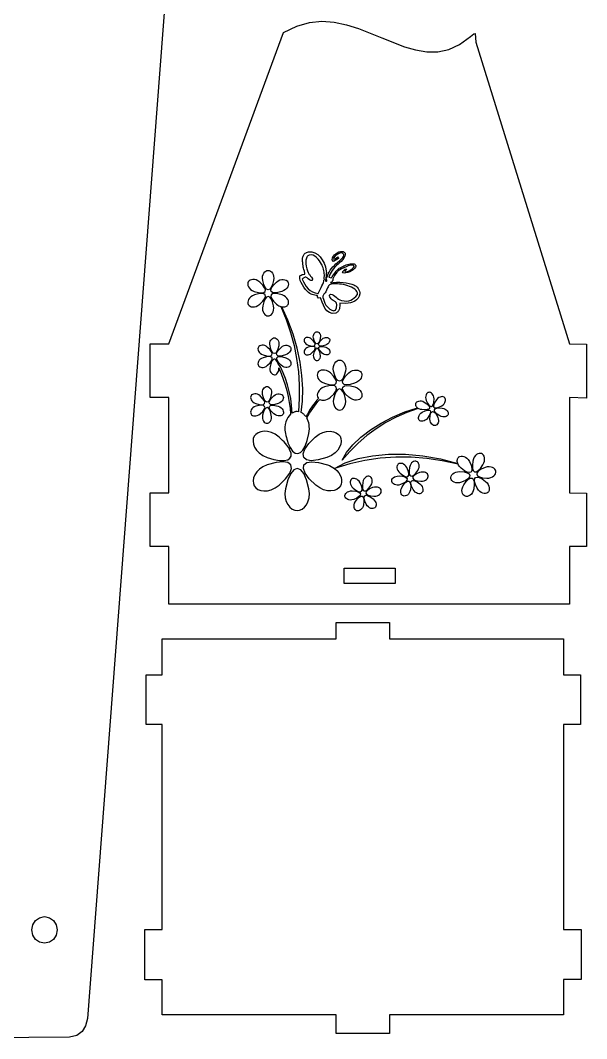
# Model space of a CAD drawing. Extents: x -1652 to 1470, y -458 to 1785.
# Drawn here: x 208.9 to 336, y -3.1 to 225.4 of the extents above; entities that cross this region are included whole.
import ezdxf

# ---------------------------------------------------------------- set-up
doc = ezdxf.new("R2010")
doc.units = 0
doc.layers.add('LAYER_1', color=7, linetype='CONTINUOUS')

msp = doc.modelspace()

# ---------------------------------------------------------------- linework, layer by layer
at = {"layer": 'LAYER_1', "color": 114}
for points in [[(219.9416, -2.8264), (183.4166, -3.1264), (182.4166, -3.0764), (181.6166, -2.8764), (180.9916, -2.5014), (180.5416, -2.0014), (179.9916, -0.6764), (179.7916, 0.9736), (155.0166, 296.9236), (155.0166, 356.8736), (246.4666, 356.8736), (246.4666, 296.9236), (223.9666, 1.3986), (223.5416, -0.2514), (222.7416, -1.5514), (221.5666, -2.4014), (219.9416, -2.8264)], [(267.9666, 222.6986), (270.9166, 224.1486), (273.7666, 224.9736), (276.5916, 225.2236), (279.3666, 225.0236), (282.0916, 224.4486), (284.7666, 223.5986), (289.9916, 221.4986), (295.1166, 219.4986), (297.6166, 218.7736), (300.1166, 218.3736), (302.5916, 218.3486), (305.0417, 218.8736), (307.4916, 219.9736), (309.9416, 221.7736), (310.6416, 222.4236), (310.9416, 222.4986), (311.0916, 220.5486), (332.1666, 152.8486), (335.9916, 152.7236), (335.9916, 140.6485), (332.1666, 140.7736), (332.1666, 119.3736), (335.9916, 119.2736), (335.9916, 107.3236), (332.1666, 107.3236), (332.1666, 94.3736), (242.1916, 94.3736), (242.1916, 107.3236), (238.0666, 107.3236), (238.0666, 119.3736), (242.1916, 119.3736), (242.1916, 140.7736), (238.0666, 140.7736), (238.0666, 152.8486), (242.1916, 152.8486), (267.9666, 222.6986)], [(281.5666, 98.9986), (281.5666, 102.4986), (292.9916, 102.4986), (292.9916, 98.9986), (281.5666, 98.9986)], [(330.7666, 86.5986), (330.7666, 78.4986), (334.5916, 78.4986), (334.5916, 67.3736), (330.7666, 67.3736), (330.7666, 21.3986), (334.7916, 21.3986), (334.7916, 10.1736), (330.7666, 10.1736), (330.7666, 2.1986), (291.7666, 2.1986), (291.7666, -1.9514), (279.7666, -1.9514), (279.7666, 2.1986), (240.6916, 2.1986), (240.6916, 10.0486), (236.8666, 10.0486), (236.8666, 21.3986), (240.6916, 21.3986), (240.6916, 67.3736), (237.1666, 67.3736), (237.1666, 78.4986), (240.6916, 78.4986), (240.6916, 86.5986), (279.7666, 86.5986), (279.7666, 90.2986), (291.7666, 90.2986), (291.7666, 86.5986), (330.7666, 86.5986)], [(214.2916, 18.2736), (213.1916, 18.4986), (212.2666, 19.1486), (211.6666, 20.0986), (211.4416, 21.2736), (211.6666, 22.4236), (212.2666, 23.3986), (213.1916, 24.0236), (214.2916, 24.2736), (215.4166, 24.0236), (216.3166, 23.3986), (216.9416, 22.4236), (217.1416, 21.2736), (216.9416, 20.0986), (216.3166, 19.1486), (215.4166, 18.4986), (214.2916, 18.2736)]]:
    msp.add_lwpolyline(points, close=True, dxfattribs=at)
at = {"layer": 'LAYER_1', "color": 250}
for points in [[(277.3681, 167.0311), (277.3844, 166.9923), (277.4219, 166.9347), (277.4744, 166.8991), (277.5367, 166.8875), (277.604, 166.9021), (277.6549, 166.9394), (277.6766, 166.9927), (277.6746, 167.0586), (277.6548, 167.1334), (277.5841, 167.2965), (277.5097, 167.4543), (277.6245, 167.5993), (277.7174, 167.7365), (277.7921, 167.882), (277.8522, 168.0518), (278.0123, 168.5115), (278.2154, 168.9388), (278.4572, 169.3387), (278.7339, 169.7163), (279.0413, 170.0765), (279.3754, 170.4245), (279.7323, 170.7652), (280.1078, 171.1038), (280.5427, 171.4826), (281.0391, 171.9599), (281.2523, 172.2102), (281.4111, 172.4548), (281.4921, 172.6837), (281.4723, 172.8867), (281.4399, 172.9643), (281.2373, 173.1978), (280.9345, 173.2536), (280.5702, 173.1669), (280.1832, 172.9729), (279.8121, 172.707), (279.4956, 172.4043), (279.2725, 172.1002), (279.1815, 171.8297), (279.5203, 171.876), (280.1554, 172.3363), (280.2427, 172.2363), (280.2748, 172.1191), (280.3012, 171.9877), (280.3227, 171.9467), (279.2161, 171.3362), (278.8709, 171.7085), (278.9867, 172.1057), (279.1667, 172.4669), (279.4032, 172.7863), (279.6887, 173.0584), (280.0157, 173.2771), (280.3766, 173.4369), (280.7638, 173.532), (281.1698, 173.5565), (281.2493, 173.546), (281.3356, 173.5202), (281.4247, 173.4809), (281.5126, 173.43), (281.5952, 173.3694), (281.6687, 173.3011), (281.7291, 173.2269), (281.7722, 173.1487), (281.7885, 173.1099), (281.8205, 172.8125), (281.7158, 172.4638), (281.5054, 172.0847), (281.2205, 171.6959), (280.8921, 171.3183), (280.5513, 170.9727), (280.2292, 170.6799), (279.9567, 170.4606), (279.6903, 170.2342), (279.4187, 169.9503), (279.15, 169.6224), (278.8923, 169.2644), (278.6539, 168.8901), (278.4428, 168.5132), (278.2673, 168.1476), (278.1355, 167.8069), (278.1258, 167.7655), (278.6527, 167.6589), (278.7609, 167.7455), (278.8351, 167.8219), (278.8847, 167.8913), (278.9192, 167.9571), (278.9809, 168.0902), (279.096, 168.2471), (279.4467, 168.6817), (279.8007, 169.1615), (279.9906, 169.3914), (280.1954, 169.6002), (280.4197, 169.7773), (280.6682, 169.9118), (281.2716, 170.1887), (281.4997, 170.3118), (281.7543, 170.4257), (282.0277, 170.5285), (282.3122, 170.6184), (282.6002, 170.6932), (282.8841, 170.7513), (283.1561, 170.7905), (283.4086, 170.809), (283.6029, 170.8018), (283.7822, 170.768), (283.9389, 170.7075), (284.0651, 170.6204), (284.1529, 170.5068), (284.1946, 170.3668), (284.1824, 170.2005), (284.1083, 170.0079), (283.8914, 169.6979), (283.5932, 169.42), (283.2334, 169.1794), (282.8321, 168.9816), (282.4091, 168.8322), (281.9843, 168.7364), (281.5776, 168.6997), (281.2089, 168.7275), (281.2522, 168.9087), (281.3008, 169.0411), (281.3566, 169.1383), (281.4217, 169.2143), (281.5882, 169.3577), (281.8163, 169.5819), (281.9132, 169.549), (282.1765, 169.6028), (281.7381, 169.1305), (281.9653, 168.9884), (282.293, 169.0215), (282.6759, 169.1821), (283.0684, 169.4229), (283.4251, 169.6964), (283.7005, 169.9552), (283.8493, 170.1519), (283.826, 170.2389), (283.6384, 170.4254), (283.355, 170.4901), (282.9641, 170.4493), (282.4997, 170.3243), (281.9958, 170.1364), (281.4863, 169.9067), (281.0052, 169.6564), (280.5865, 169.4069), (280.2642, 169.1793), (280.138, 169.0666), (279.9935, 168.9179), (279.8397, 168.7442), (279.6857, 168.557), (279.5403, 168.3674), (279.4127, 168.1865), (279.3119, 168.0258), (279.2469, 167.8963), (279.1677, 167.6989), (279.1095, 167.54), (279.0628, 167.3741), (279.0179, 167.1558), (278.9947, 167.0701), (278.9579, 166.9888), (278.9086, 166.9113), (278.8483, 166.8368), (278.6994, 166.6947), (278.5215, 166.5576), (278.5538, 166.4802), (278.6313, 166.5126), (278.6637, 166.435), (279.1999, 166.5861), (279.8504, 166.6585), (280.5716, 166.6639), (281.3202, 166.6139), (282.0528, 166.5201), (282.726, 166.3942), (283.2965, 166.2479), (283.7209, 166.0926), (283.9846, 165.9458), (284.2411, 165.7539), (284.4805, 165.5235), (284.693, 165.2613), (284.8686, 164.9739), (284.9977, 164.668), (285.0702, 164.3503), (285.0764, 164.0274), (284.9556, 163.5088), (284.7131, 163.0709), (284.3714, 162.7091), (283.953, 162.4189), (283.4804, 162.1959), (282.976, 162.0355), (282.4623, 161.9333), (281.9619, 161.8848), (280.5963, 161.9195), (280.6079, 161.6465), (280.5833, 161.2993), (280.5409, 160.9514), (280.4988, 160.6764), (280.4601, 160.5048), (280.4054, 160.3588), (280.3336, 160.2326), (280.2436, 160.1205), (280.1341, 160.0166), (280.004, 159.9151), (279.8521, 159.8103), (279.6773, 159.6964), (278.9068, 159.6109), (278.2558, 159.8258), (277.7143, 160.2649), (277.2723, 160.8521), (276.9198, 161.5112), (276.6469, 162.1662), (276.4436, 162.7408), (276.2999, 163.1589), (275.8042, 163.0569), (275.6155, 163.3867), (275.5993, 163.4253), (275.5571, 163.6353), (275.2793, 163.6816), (274.9676, 163.7293), (274.6616, 163.788), (274.4009, 163.8672), (274.1889, 163.9741), (273.8832, 164.1489), (273.586, 164.3348), (273.3993, 164.4753), (272.9282, 164.9996), (272.5231, 165.5395), (272.1868, 166.0769), (271.9225, 166.5939), (271.7332, 167.0723), (271.6218, 167.4944), (271.5915, 167.8418), (271.6451, 168.0968), (271.9535, 168.2624), (272.1331, 168.3478), (272.3478, 168.4015), (272.7619, 168.4725), (272.7681, 168.6011), (272.7474, 168.7562), (272.7068, 168.9297), (272.6536, 169.1132), (272.5376, 169.4777), (272.4568, 169.784), (272.4059, 170.0509), (272.347, 170.3585), (272.2943, 170.6965), (272.2622, 171.0546), (272.2411, 171.3072), (272.2158, 171.6291), (272.2105, 171.7969), (272.215, 171.9593), (272.2329, 172.1085), (272.2677, 172.2369), (272.3775, 172.5304), (272.5134, 172.8181), (272.6042, 172.9516), (272.7173, 173.0738), (272.8578, 173.1815), (273.031, 173.2714), (273.1489, 173.3154), (273.5731, 173.4981), (274.3208, 173.4343), (275.0114, 173.2137), (275.6376, 172.8459), (276.1924, 172.3406), (276.6685, 171.7075), (277.0587, 170.9561), (277.356, 170.0961), (277.553, 169.1372), (277.5728, 168.8496), (277.5649, 168.5861), (277.5413, 168.3293), (277.514, 168.0622), (277.3681, 167.0311)], [(276.4865, 170.7298), (276.2819, 171.0848), (276.0241, 171.4707), (275.7201, 171.8575), (275.3767, 172.2151), (275.0008, 172.5134), (274.5996, 172.7224), (274.1798, 172.812), (273.7484, 172.7522), (273.5951, 172.6825), (273.4288, 172.5939), (273.2898, 172.4519), (273.1764, 172.2686), (273.0874, 172.0561), (273.0211, 171.8265), (272.9763, 171.592), (272.9513, 171.3648), (272.9448, 171.1568), (272.9818, 170.7697), (273.0748, 170.2392), (273.1368, 169.9572), (273.2062, 169.6839), (273.2807, 169.434), (273.3583, 169.2224), (273.5138, 168.8641), (273.6706, 168.5466), (273.7526, 168.4036), (273.8388, 168.2714), (273.9302, 168.1501), (274.0282, 168.0401), (274.2515, 167.817), (274.42, 167.5972), (274.453, 167.4612), (274.462, 167.3589), (274.4536, 167.2824), (274.4341, 167.2237), (274.3878, 167.128), (274.3746, 167.0084), (274.2246, 167.0066), (274.075, 167.0459), (273.9271, 167.1174), (273.7822, 167.2124), (273.5066, 167.4374), (273.2586, 167.6502), (273.1278, 167.7276), (272.9881, 167.7643), (272.8432, 167.7645), (272.6972, 167.7323), (272.5538, 167.672), (272.4169, 167.5878), (272.2906, 167.4838), (272.1786, 167.3643), (272.4495, 166.7512), (272.745, 166.1773), (273.0781, 165.6528), (273.4616, 165.1879), (273.9086, 164.7929), (274.432, 164.478), (275.0449, 164.2535), (275.7601, 164.1296), (276.048, 164.7366), (276.4131, 165.4809), (276.5956, 165.8638), (276.7626, 166.2321), (276.9025, 166.5695), (277.0038, 166.8598), (277.0293, 166.9772), (277.0467, 167.0845), (277.0764, 167.1778), (277.1386, 167.2536), (277.1224, 167.4265), (277.1231, 167.7304), (277.1286, 168.0624), (277.1269, 168.3197), (277.1033, 168.613), (277.0618, 168.9204), (277.0032, 169.236), (276.9285, 169.5539), (276.8386, 169.8681), (276.7343, 170.1728), (276.6166, 170.462), (276.4865, 170.7298)], [(264.5016, 169.3137), (264.7566, 169.2751), (265.0101, 169.1612), (265.2481, 168.9749), (265.4565, 168.7191), (265.6214, 168.3964), (265.7287, 168.0099), (265.7643, 167.5622), (265.7142, 167.0564), (265.4861, 166.1395), (265.1986, 165.4851), (264.8706, 165.093), (264.5213, 164.9629), (264.1695, 165.0945), (263.8345, 165.4874), (263.5351, 166.1415), (263.2905, 167.0564), (263.2366, 167.5422), (263.2703, 167.9804), (263.3772, 168.3657), (263.5427, 168.6929), (263.7524, 168.9565), (263.9918, 169.1514), (264.2464, 169.2723), (264.5016, 169.3137)], [(260.0648, 166.7528), (259.9708, 166.5122), (259.9428, 166.2354), (259.9852, 165.936), (260.1026, 165.6276), (260.2994, 165.3238), (260.5804, 165.0381), (260.9499, 164.784), (261.4126, 164.5753), (262.3212, 164.3139), (263.0319, 164.2354), (263.5355, 164.3232), (263.8229, 164.5605), (263.8849, 164.9309), (263.7123, 165.4176), (263.296, 166.0041), (262.6266, 166.6736), (262.2326, 166.9626), (261.836, 167.1522), (261.4486, 167.2521), (261.0822, 167.2722), (260.7488, 167.2225), (260.4602, 167.1128), (260.2282, 166.9529), (260.0648, 166.7528)], [(268.9362, 166.7528), (269.03, 166.5122), (269.0579, 166.2354), (269.0154, 165.936), (268.898, 165.6276), (268.7009, 165.3238), (268.4197, 165.0381), (268.0497, 164.784), (267.5865, 164.5753), (266.6784, 164.3139), (265.968, 164.2354), (265.4646, 164.3231), (265.1774, 164.5604), (265.1155, 164.9306), (265.2884, 165.4171), (265.7052, 166.0033), (266.3751, 166.6724), (266.7685, 166.9618), (267.1647, 167.1517), (267.5517, 167.2518), (267.9179, 167.2721), (268.2512, 167.2224), (268.5399, 167.1127), (268.7722, 166.9529), (268.9362, 166.7528)], [(284.4457, 164.5751), (284.2752, 164.8261), (283.9928, 165.0679), (283.6295, 165.2954), (283.216, 165.5036), (282.7833, 165.6872), (282.3621, 165.8412), (281.9835, 165.9605), (281.6781, 166.0399), (281.3387, 166.1114), (280.9421, 166.1829), (280.5044, 166.2451), (280.0417, 166.2885), (279.5701, 166.3037), (279.1058, 166.2813), (278.6649, 166.2118), (278.2635, 166.0859), (278.1776, 166.0061), (278.0765, 165.8462), (277.966, 165.6297), (277.8518, 165.38), (277.6349, 164.8747), (277.4716, 164.5178), (277.3107, 164.2717), (277.156, 164.096), (277.017, 163.9611), (276.9038, 163.8374), (276.8261, 163.6952), (276.7937, 163.505), (276.8164, 163.2371), (276.904, 162.8618), (277.0652, 162.3613), (277.255, 161.9155), (277.4782, 161.5213), (277.7394, 161.1759), (278.0433, 160.8763), (278.3946, 160.6195), (278.798, 160.4028), (279.2582, 160.223), (279.2872, 160.2673), (279.2831, 160.2784), (279.2915, 160.2836), (279.3582, 160.3102), (279.397, 160.3264), (279.6426, 160.3956), (279.7427, 160.7631), (279.8423, 160.7771), (279.8266, 160.8774), (279.834, 160.9857), (279.8562, 161.1023), (279.8844, 161.2272), (279.9101, 161.3606), (279.9246, 161.5026), (279.9195, 161.6535), (279.8861, 161.8133), (279.8493, 161.9152), (279.8029, 162.0114), (279.7463, 162.102), (279.6786, 162.1871), (279.5993, 162.2668), (279.5075, 162.3412), (279.4026, 162.4104), (279.284, 162.4745), (279.1082, 162.5758), (278.9003, 162.7242), (278.687, 162.9078), (278.4951, 163.115), (278.3513, 163.334), (278.2823, 163.5532), (278.3149, 163.7609), (278.4759, 163.9452), (278.8787, 163.8634), (279.2148, 163.7127), (279.5042, 163.5143), (279.7669, 163.2891), (280.0227, 163.0583), (280.2917, 162.8431), (280.5938, 162.6645), (280.9489, 162.5437), (281.5649, 162.4423), (282.1135, 162.4225), (282.6042, 162.4824), (283.0469, 162.6199), (283.4512, 162.833), (283.8267, 163.1196), (284.1832, 163.4777), (284.5302, 163.9054), (284.5347, 164.2656), (284.4457, 164.5751)], [(260.0664, 161.6317), (260.2274, 161.4303), (260.4528, 161.2678), (260.7332, 161.1549), (261.059, 161.1024), (261.4208, 161.121), (261.8092, 161.2213), (262.2145, 161.4142), (262.6273, 161.7103), (263.3074, 162.3668), (263.7303, 162.9432), (263.9059, 163.4235), (263.8439, 163.7911), (263.5542, 164.0299), (263.0464, 164.1236), (262.3304, 164.0558), (261.4159, 163.8103), (260.9684, 163.6143), (260.6059, 163.3659), (260.3256, 163.0805), (260.1251, 162.7732), (260.0015, 162.4595), (259.9523, 162.1545), (259.9748, 161.8734), (260.0664, 161.6317)], [(275.7935, 140.5754), (275.415, 140.1401), (275.043, 139.6792), (274.6786, 139.1942), (274.3228, 138.6865), (273.9767, 138.1574), (273.6412, 137.6085), (273.3175, 137.041), (273.0067, 136.4564), (272.8875, 136.6131), (272.7624, 136.7591), (272.6321, 136.894), (272.4971, 137.018), (272.3581, 137.1307), (272.2156, 137.2321), (272.0703, 137.322), (271.9227, 137.4004), (272.2284, 139.9678), (272.2876, 142.7465), (272.1025, 145.6878), (271.6755, 148.743), (271.0088, 151.8632), (270.1046, 154.9998), (268.9654, 158.1039), (267.5933, 161.1268), (267.8289, 161.1016), (268.0516, 161.1071), (268.2589, 161.1406), (268.4486, 161.1994), (268.6181, 161.2806), (268.7649, 161.3816), (268.8866, 161.4995), (268.9808, 161.6317), (269.0727, 161.8734), (269.0954, 162.1545), (269.0464, 162.4595), (268.9229, 162.7732), (268.7224, 163.0805), (268.4423, 163.3659), (268.0799, 163.6143), (267.6326, 163.8103), (266.7178, 164.0556), (266.0016, 164.1233), (265.4938, 164.0296), (265.2042, 163.7909), (265.1425, 163.4233), (265.3184, 162.9432), (265.7416, 162.3667), (266.422, 161.7103), (266.67, 161.5197), (266.9167, 161.3678), (267.1599, 161.2523), (267.3977, 161.1708), (268.564, 158.2846), (269.5365, 155.3809), (270.3155, 152.4597), (270.9014, 149.5213), (271.2944, 146.5656), (271.495, 143.5927), (271.5034, 140.6029), (271.32, 137.5961), (271.0206, 137.6213), (270.8854, 137.6157), (270.7489, 137.5991), (270.6115, 137.5717), (270.4738, 137.5336), (270.199, 137.4261), (269.9284, 137.2781), (269.7901, 138.9514), (269.5686, 140.5757), (269.2673, 142.1373), (268.8897, 143.6222), (268.4393, 145.0166), (267.9196, 146.3065), (267.3342, 147.4783), (266.6866, 148.5179), (266.4843, 148.9658), (266.2574, 149.2562), (266.0159, 149.3894), (265.7695, 149.3654), (265.528, 149.1844), (265.3014, 148.8467), (265.0994, 148.3522), (264.9318, 147.7012), (264.8881, 147.3071), (264.9154, 146.9516), (265.002, 146.639), (265.1361, 146.3735), (265.3061, 146.1596), (265.5001, 146.0015), (265.7066, 145.9034), (265.9137, 145.8698), (266.1043, 145.8965), (266.2947, 145.9753), (266.4759, 146.1045), (266.639, 146.2823), (266.7749, 146.5067), (266.8749, 146.7761), (266.9298, 147.0886), (266.9307, 147.4423), (267.4503, 146.1773), (267.9155, 144.9008), (268.3261, 143.6128), (268.6821, 142.3134), (268.9835, 141.0026), (269.2301, 139.6803), (269.422, 138.3466), (269.559, 137.0014), (269.2316, 136.6683), (268.9376, 136.2707), (268.6862, 135.812), (268.4866, 135.2955), (268.3482, 134.7248), (268.2803, 134.1032), (268.292, 133.4341), (268.3927, 132.7208), (268.4934, 132.2517), (268.6009, 131.8082), (268.7148, 131.3903), (268.8349, 130.9979), (268.9605, 130.6311), (269.0914, 130.2898), (269.2271, 129.9739), (269.3673, 129.6836), (269.2984, 129.1792), (269.1224, 129.4772), (268.9135, 129.7879), (268.6713, 130.1108), (268.3955, 130.4454), (268.0859, 130.7911), (267.7421, 131.1473), (267.3638, 131.5136), (266.9507, 131.8893), (266.0957, 132.5168), (265.2349, 132.9283), (264.3941, 133.1453), (263.5989, 133.1892), (262.8752, 133.0813), (262.2487, 132.8431), (261.7452, 132.496), (261.3904, 132.0615), (261.1859, 131.5395), (261.1246, 130.9389), (261.2164, 130.2892), (261.4712, 129.6199), (261.8986, 128.9602), (262.5086, 128.3399), (263.311, 127.7881), (264.3156, 127.3345), (265.8207, 126.8738), (267.0917, 126.6373), (268.1202, 126.6102), (268.8982, 126.7777), (269.4175, 127.125), (269.67, 127.6372), (269.6474, 128.2997), (269.3418, 129.0974), (269.4337, 129.5576), (269.9824, 128.7579), (270.5635, 128.299), (271.1578, 128.1813), (271.7459, 128.4051), (272.3086, 128.9706), (272.8266, 129.8782), (273.2806, 131.1282), (273.6514, 132.7208), (273.7278, 133.2524), (273.7596, 133.7567), (273.7498, 134.2332), (273.7016, 134.6813), (273.6181, 135.1002), (273.5027, 135.4893), (273.3583, 135.848), (273.1883, 136.1757), (273.5011, 136.7319), (273.8285, 137.2781), (274.1704, 137.8144), (274.5269, 138.3407), (274.8978, 138.857), (275.2833, 139.3634), (275.6833, 139.8599), (276.0977, 140.3465), (276.3236, 140.2505), (276.5783, 140.1898), (276.8576, 140.1693), (277.1571, 140.1938), (277.4726, 140.2682), (277.7999, 140.3974), (278.1345, 140.5862), (278.4723, 140.8394), (279.219, 141.5605), (279.6834, 142.1937), (279.8762, 142.7211), (279.8081, 143.1249), (279.4898, 143.3872), (278.932, 143.4901), (278.1456, 143.4157), (277.1412, 143.1462), (276.65, 142.9309), (276.252, 142.658), (275.9444, 142.3445), (275.7242, 142.0071), (275.5885, 141.6625), (275.5344, 141.3276), (275.5591, 141.0191), (275.6595, 140.7538), (275.7935, 140.5754)], [(264.5016, 159.0727), (264.7566, 159.1113), (265.0101, 159.2251), (265.2481, 159.4114), (265.4565, 159.6673), (265.6214, 159.9899), (265.7287, 160.3765), (265.7643, 160.8241), (265.7142, 161.3299), (265.4861, 162.247), (265.1986, 162.9015), (264.8706, 163.2937), (264.5213, 163.4239), (264.1695, 163.2923), (263.8345, 162.8993), (263.5351, 162.2451), (263.2905, 161.3299), (263.2366, 160.8443), (263.2703, 160.4061), (263.3772, 160.0208), (263.5427, 159.6937), (263.7524, 159.43), (263.9918, 159.235), (264.2464, 159.1142), (264.5016, 159.0727)], [(275.4548, 155.5487), (275.6164, 155.5242), (275.7772, 155.452), (275.9281, 155.3338), (276.0603, 155.1716), (276.1649, 154.967), (276.2329, 154.7219), (276.2555, 154.4382), (276.2237, 154.1176), (276.0792, 153.5361), (275.8969, 153.121), (275.689, 152.8723), (275.4674, 152.7897), (275.2443, 152.8731), (275.0317, 153.1223), (274.8418, 153.5372), (274.6865, 154.1176), (274.6524, 154.4257), (274.6738, 154.7036), (274.7416, 154.9479), (274.8466, 155.1552), (274.9796, 155.3224), (275.1314, 155.4459), (275.2928, 155.5224), (275.4548, 155.5487)], [(265.9137, 154.1748), (266.1204, 154.1435), (266.3259, 154.0512), (266.5189, 153.9001), (266.688, 153.6926), (266.8217, 153.431), (266.9087, 153.1175), (266.9375, 152.7545), (266.8967, 152.3443), (266.7118, 151.6007), (266.4787, 151.07), (266.2128, 150.752), (265.9296, 150.6465), (265.6444, 150.7532), (265.3727, 151.0719), (265.1301, 151.6024), (264.9318, 152.3443), (264.8881, 152.7382), (264.9154, 153.0935), (265.002, 153.406), (265.1361, 153.6713), (265.3061, 153.8851), (265.5001, 154.0432), (265.7066, 154.1412), (265.9137, 154.1748)], [(272.6417, 153.9244), (272.5818, 153.7719), (272.5639, 153.5965), (272.5906, 153.4068), (272.6651, 153.2113), (272.7899, 153.0186), (272.9681, 152.8374), (273.2026, 152.6762), (273.496, 152.5436), (274.0722, 152.378), (274.5229, 152.3284), (274.8424, 152.3842), (275.0247, 152.5348), (275.0641, 152.7696), (274.9546, 153.0782), (274.6906, 153.45), (274.266, 153.8744), (274.016, 154.0576), (273.7644, 154.1778), (273.5187, 154.2411), (273.2864, 154.2539), (273.075, 154.2224), (272.8921, 154.1528), (272.7452, 154.0514), (272.6417, 153.9244)], [(278.2668, 153.9244), (278.3263, 153.7719), (278.344, 153.5965), (278.317, 153.4068), (278.2425, 153.2113), (278.1176, 153.0186), (277.9394, 152.8374), (277.705, 152.6762), (277.4115, 152.5436), (276.8356, 152.378), (276.3851, 152.3284), (276.0657, 152.3841), (275.8834, 152.5347), (275.8441, 152.7696), (275.9537, 153.0781), (276.2181, 153.4499), (276.6431, 153.8742), (276.8929, 154.0575), (277.1442, 154.1777), (277.3897, 154.2411), (277.6218, 154.2539), (277.833, 154.2223), (278.0159, 154.1528), (278.163, 154.0514), (278.2668, 153.9244)], [(262.3161, 152.0981), (262.2396, 151.9029), (262.2167, 151.6784), (262.251, 151.4356), (262.3462, 151.1855), (262.5059, 150.9391), (262.7339, 150.7073), (263.0337, 150.5012), (263.4091, 150.3317), (264.1456, 150.1199), (264.7218, 150.0563), (265.1302, 150.1276), (265.3633, 150.3202), (265.4137, 150.6205), (265.2738, 151.0152), (264.9363, 151.4907), (264.3936, 152.0336), (264.074, 152.2679), (263.7523, 152.4216), (263.4381, 152.5026), (263.141, 152.5189), (262.8707, 152.4786), (262.6366, 152.3897), (262.4486, 152.2602), (262.3161, 152.0981)], [(269.5086, 152.0981), (269.585, 151.9029), (269.6078, 151.6784), (269.5734, 151.4356), (269.4782, 151.1855), (269.3185, 150.9391), (269.0905, 150.7073), (268.7906, 150.5012), (268.4151, 150.3317), (267.6787, 150.1199), (267.1027, 150.0563), (266.6945, 150.1275), (266.4615, 150.32), (266.4113, 150.6202), (266.5514, 151.0147), (266.8892, 151.4899), (267.4322, 152.0323), (267.7516, 152.267), (268.073, 152.421), (268.387, 152.5022), (268.6838, 152.5188), (268.9539, 152.4786), (269.1878, 152.3897), (269.3759, 152.2602), (269.5086, 152.0981)], [(272.6423, 150.677), (272.7443, 150.5493), (272.8872, 150.4463), (273.0649, 150.3746), (273.2716, 150.3412), (273.501, 150.3529), (273.7474, 150.4164), (274.0045, 150.5386), (274.2665, 150.7264), (274.6976, 151.1429), (274.9658, 151.5085), (275.077, 151.8131), (275.0377, 152.0463), (274.8538, 152.1978), (274.5317, 152.2573), (274.0776, 152.2145), (273.4976, 152.0591), (273.2139, 151.9345), (272.9841, 151.7768), (272.8064, 151.5957), (272.6793, 151.4008), (272.601, 151.2018), (272.5699, 151.0084), (272.5842, 150.8302), (272.6423, 150.677)], [(275.4548, 149.054), (275.6164, 149.0785), (275.7772, 149.1507), (275.9281, 149.2689), (276.0604, 149.4312), (276.165, 149.6359), (276.233, 149.8811), (276.2557, 150.1651), (276.224, 150.4861), (276.0794, 151.0676), (275.8971, 151.4826), (275.6891, 151.7312), (275.4674, 151.8137), (275.2443, 151.7303), (275.0317, 151.4811), (274.8418, 151.0663), (274.6865, 150.4861), (274.6524, 150.178), (274.6738, 149.9), (274.7416, 149.6555), (274.8466, 149.448), (274.9796, 149.2807), (275.1314, 149.157), (275.2928, 149.0803), (275.4548, 149.054)], [(278.2956, 150.677), (278.1937, 150.5493), (278.051, 150.4463), (277.8735, 150.3746), (277.6671, 150.3412), (277.4378, 150.3529), (277.1917, 150.4164), (276.9347, 150.5386), (276.6727, 150.7264), (276.2413, 151.1429), (275.9728, 151.5085), (275.8613, 151.8131), (275.9004, 152.0463), (276.084, 152.1978), (276.4059, 152.2573), (276.86, 152.2145), (277.44, 152.0591), (277.7238, 151.9345), (277.9537, 151.7768), (278.1314, 151.5957), (278.2586, 151.4008), (278.3369, 151.2018), (278.3681, 151.0084), (278.3538, 150.8302), (278.2956, 150.677)], [(262.3175, 147.9457), (262.4478, 147.7823), (262.6305, 147.6504), (262.8577, 147.5588), (263.1219, 147.5161), (263.4152, 147.5312), (263.7301, 147.6125), (264.0588, 147.769), (264.3936, 148.0093), (264.9449, 148.5416), (265.2879, 149.009), (265.4303, 149.3983), (265.3801, 149.6964), (265.1451, 149.89), (264.7334, 149.966), (264.1528, 149.911), (263.4112, 149.712), (263.0484, 149.5529), (262.7545, 149.3514), (262.5273, 149.1199), (262.3647, 148.8708), (262.2646, 148.6164), (262.2248, 148.3691), (262.2431, 148.1415), (262.3175, 147.9457)], [(269.5458, 147.9457), (269.4156, 147.7823), (269.2331, 147.6504), (269.0059, 147.5588), (268.7419, 147.5161), (268.4486, 147.5312), (268.1339, 147.6125), (267.8054, 147.769), (267.4708, 148.0093), (266.9191, 148.5416), (266.5759, 149.009), (266.4333, 149.3983), (266.4832, 149.6964), (266.718, 149.89), (267.1296, 149.966), (267.7101, 149.911), (268.4518, 149.712), (268.8146, 149.5529), (269.1086, 149.3514), (269.3358, 149.1199), (269.4984, 148.8708), (269.5986, 148.6164), (269.6385, 148.3691), (269.6202, 148.1415), (269.5458, 147.9457)], [(280.531, 149.1905), (280.811, 149.1481), (281.0894, 149.0231), (281.3507, 148.8185), (281.5796, 148.5375), (281.7606, 148.1832), (281.8782, 147.7586), (281.9171, 147.2669), (281.8619, 146.7112), (281.6117, 145.7041), (281.2961, 144.9853), (280.936, 144.5546), (280.5523, 144.4116), (280.1661, 144.556), (279.7982, 144.9877), (279.4696, 145.7061), (279.2012, 146.7112), (279.1419, 147.2447), (279.1788, 147.726), (279.2961, 148.1492), (279.4778, 148.5085), (279.708, 148.7981), (279.9708, 149.0122), (280.2505, 149.145), (280.531, 149.1905)], [(275.6584, 146.3777), (275.5548, 146.1136), (275.5238, 145.8097), (275.5702, 145.481), (275.6991, 145.1422), (275.9154, 144.8084), (276.2241, 144.4944), (276.6301, 144.2152), (277.1385, 143.9856), (278.1362, 143.6987), (278.9167, 143.6127), (279.4698, 143.7091), (279.7855, 143.9699), (279.8536, 144.3766), (279.664, 144.9111), (279.2066, 145.555), (278.4713, 146.2901), (278.0387, 146.6076), (277.6032, 146.8159), (277.1777, 146.9258), (276.7754, 146.948), (276.4093, 146.8935), (276.0924, 146.7731), (275.8378, 146.5975), (275.6584, 146.3777)], [(285.4007, 146.3777), (285.5039, 146.1136), (285.5346, 145.8097), (285.488, 145.481), (285.3589, 145.1422), (285.1425, 144.8084), (284.8336, 144.4944), (284.4274, 144.2152), (283.9188, 143.9856), (282.9214, 143.6987), (282.1411, 143.6127), (281.5882, 143.7091), (281.2726, 143.9698), (281.2047, 144.3765), (281.3945, 144.9108), (281.8522, 145.5546), (282.5879, 146.2895), (283.0204, 146.6072), (283.4557, 146.8157), (283.8808, 146.9256), (284.2829, 146.948), (284.6488, 146.8935), (284.9658, 146.7731), (285.2207, 146.5975), (285.4007, 146.3777)], [(264.251, 143.2411), (264.4567, 143.21), (264.6612, 143.1183), (264.8531, 142.9682), (265.0211, 142.762), (265.1538, 142.502), (265.2401, 142.1906), (265.2684, 141.8299), (265.2276, 141.4224), (265.044, 140.6836), (264.8124, 140.1563), (264.5482, 139.8404), (264.2668, 139.7357), (263.9835, 139.8417), (263.7138, 140.1584), (263.4728, 140.6853), (263.2761, 141.4224), (263.2324, 141.8139), (263.2593, 142.167), (263.3453, 142.4774), (263.4785, 142.741), (263.6473, 142.9534), (263.8401, 143.1104), (264.0453, 143.2077), (264.251, 143.2411)], [(280.531, 137.9427), (280.8109, 137.9851), (281.0892, 138.1101), (281.3505, 138.3147), (281.5794, 138.5958), (281.7605, 138.9501), (281.8783, 139.3747), (281.9173, 139.8664), (281.8622, 140.4221), (281.6119, 141.4291), (281.2962, 142.1479), (280.936, 142.5786), (280.5524, 142.7216), (280.1661, 142.5772), (279.7982, 142.1456), (279.4696, 141.4272), (279.2012, 140.4221), (279.1419, 139.8886), (279.1788, 139.4074), (279.2961, 138.9841), (279.4778, 138.6248), (279.708, 138.3351), (279.9708, 138.121), (280.2505, 137.9882), (280.531, 137.9427)], [(285.4506, 140.7538), (285.2742, 140.5325), (285.0269, 140.3539), (284.7193, 140.2297), (284.3616, 140.1719), (283.9644, 140.1922), (283.5381, 140.3023), (283.093, 140.5141), (282.6396, 140.8394), (281.8924, 141.5605), (281.4276, 142.1936), (281.2344, 142.7211), (281.3022, 143.1249), (281.6202, 143.3872), (282.1779, 143.4901), (282.9644, 143.4157), (283.9691, 143.1462), (284.4604, 142.9309), (284.8584, 142.658), (285.1661, 142.3445), (285.3864, 142.0071), (285.5221, 141.6625), (285.5761, 141.3276), (285.5513, 141.0191), (285.4506, 140.7538)], [(300.5494, 141.9312), (300.3694, 141.8656), (300.2014, 141.7457), (300.0553, 141.5753), (299.9409, 141.3588), (299.868, 141.1), (299.8464, 140.8032), (299.8859, 140.4724), (299.9964, 140.1117), (300.2955, 139.4773), (300.5998, 139.0427), (300.8953, 138.805), (301.1683, 138.7611), (301.4051, 138.9081), (301.5917, 139.2428), (301.7144, 139.7624), (301.7594, 140.4637), (301.728, 140.8249), (301.6397, 141.1388), (301.5059, 141.4037), (301.3379, 141.6177), (301.1469, 141.7792), (300.9443, 141.8865), (300.7414, 141.9377), (300.5494, 141.9312)], [(260.6767, 141.1775), (260.6005, 140.9839), (260.5774, 140.761), (260.6112, 140.5198), (260.7056, 140.2713), (260.8641, 140.0264), (261.0904, 139.796), (261.3883, 139.5911), (261.7614, 139.4227), (262.4937, 139.2121), (263.0666, 139.1489), (263.4726, 139.2197), (263.7043, 139.4111), (263.7543, 139.7096), (263.6154, 140.1018), (263.28, 140.5745), (262.7409, 141.114), (262.4233, 141.3468), (262.1036, 141.4994), (261.7913, 141.5799), (261.4961, 141.5962), (261.2275, 141.5562), (260.9951, 141.4677), (260.8083, 141.3389), (260.6767, 141.1775)], [(267.8243, 141.1775), (267.8999, 140.9839), (267.9224, 140.761), (267.8882, 140.5198), (267.7934, 140.2713), (267.6346, 140.0264), (267.408, 139.796), (267.11, 139.5911), (266.7368, 139.4227), (266.0051, 139.2121), (265.4327, 139.1489), (265.027, 139.2197), (264.7954, 139.411), (264.7455, 139.7094), (264.8847, 140.1015), (265.2204, 140.5739), (265.7601, 141.1131), (266.0775, 141.3462), (266.397, 141.4991), (266.709, 141.5797), (267.004, 141.5961), (267.2725, 141.5561), (267.5051, 141.4677), (267.6922, 141.3389), (267.8243, 141.1775)], [(281.1232, 126.6787), (282.1283, 128.4298), (283.5545, 130.1824), (285.3504, 131.8955), (287.4644, 133.5278), (289.845, 135.0383), (292.4405, 136.3856), (295.1994, 137.5287), (298.0701, 138.4263), (297.9407, 138.5453), (297.8347, 138.6722), (297.7518, 138.8042), (297.6917, 138.9388), (297.654, 139.0731), (297.6384, 139.2044), (297.6446, 139.3301), (297.6721, 139.4473), (297.7619, 139.6169), (297.9074, 139.7673), (298.1015, 139.8894), (298.337, 139.9742), (298.6065, 140.013), (298.9028, 139.9966), (299.2188, 139.9162), (299.5472, 139.7628), (300.1322, 139.3728), (300.5207, 139.0066), (300.7172, 138.6776), (300.726, 138.3991), (300.5512, 138.1846), (300.1973, 138.0475), (299.6686, 138.0012), (298.9693, 138.0591), (298.7414, 138.104), (298.5358, 138.1671), (298.3521, 138.2462), (298.1902, 138.3389), (295.6514, 137.4357), (293.2287, 136.3733), (290.922, 135.1523), (288.7312, 133.7728), (286.6561, 132.2354), (284.6965, 130.5403), (282.8522, 128.6879), (281.1232, 126.6787)], [(304.1496, 140.7129), (304.0032, 140.8361), (303.8155, 140.9216), (303.5951, 140.9631), (303.3503, 140.954), (303.0896, 140.8878), (302.8215, 140.7583), (302.5544, 140.5588), (302.2969, 140.283), (301.8975, 139.7067), (301.6735, 139.2258), (301.6156, 138.8509), (301.7142, 138.5924), (301.9598, 138.4608), (302.3431, 138.4665), (302.8544, 138.6199), (303.4843, 138.9316), (303.7815, 139.1395), (304.0093, 139.373), (304.1718, 139.6214), (304.2731, 139.874), (304.3174, 140.1201), (304.3088, 140.3491), (304.2515, 140.5503), (304.1496, 140.7129)], [(260.6771, 137.0517), (260.8067, 136.8893), (260.9883, 136.7583), (261.2142, 136.6673), (261.4769, 136.625), (261.7685, 136.64), (262.0815, 136.7208), (262.4083, 136.8762), (262.7411, 137.1146), (263.2887, 137.6435), (263.6293, 138.1081), (263.7706, 138.4951), (263.7207, 138.7914), (263.4872, 138.9839), (263.0781, 139.0595), (262.5012, 139.0049), (261.7644, 138.8071), (261.4039, 138.6489), (261.1118, 138.4486), (260.886, 138.2185), (260.7243, 137.9709), (260.6247, 137.7181), (260.5851, 137.4724), (260.6032, 137.2462), (260.6771, 137.0517)], [(264.251, 134.9883), (264.4566, 135.0194), (264.6609, 135.1113), (264.8528, 135.2615), (265.0209, 135.4679), (265.1537, 135.7281), (265.24, 136.0399), (265.2684, 136.4008), (265.2276, 136.8087), (265.044, 137.5471), (264.8124, 138.0742), (264.5482, 138.3901), (264.2668, 138.495), (263.9835, 138.3891), (263.7138, 138.0726), (263.4728, 137.5457), (263.2761, 136.8087), (263.2324, 136.4172), (263.2593, 136.0639), (263.3453, 135.7531), (263.4785, 135.4893), (263.6473, 135.2765), (263.8401, 135.1193), (264.0453, 135.0218), (264.251, 134.9883)], [(267.8601, 137.0517), (267.7308, 136.8893), (267.5495, 136.7583), (267.3238, 136.6673), (267.0614, 136.625), (266.7699, 136.64), (266.4571, 136.7208), (266.1306, 136.8762), (265.7981, 137.1146), (265.2501, 137.6435), (264.9092, 138.1081), (264.7676, 138.4951), (264.8174, 138.7914), (265.0507, 138.9839), (265.4598, 139.0595), (266.0368, 139.0049), (266.7737, 138.8071), (267.1341, 138.6489), (267.4261, 138.4486), (267.6518, 138.2185), (267.8134, 137.9709), (267.9129, 137.7181), (267.9524, 137.4724), (267.9341, 137.2462), (267.8601, 137.0517)], [(298.4393, 135.696), (298.336, 135.8571), (298.2753, 136.0543), (298.2626, 136.2782), (298.3032, 136.5198), (298.4023, 136.7698), (298.5653, 137.019), (298.7974, 137.2581), (299.1039, 137.478), (299.727, 137.8001), (300.2328, 137.9604), (300.6122, 137.9697), (300.8559, 137.8387), (300.9549, 137.5781), (300.8998, 137.1987), (300.6817, 136.7113), (300.2912, 136.1266), (300.0468, 135.8586), (299.786, 135.6628), (299.5187, 135.5336), (299.2552, 135.4657), (299.0055, 135.4534), (298.7795, 135.4914), (298.5874, 135.5741), (298.4393, 135.696)], [(302.039, 134.4764), (301.8478, 134.4676), (301.6468, 134.5138), (301.4465, 134.6149), (301.2576, 134.7708), (301.0907, 134.9816), (300.9565, 135.2473), (300.8654, 135.5677), (300.8283, 135.943), (300.8611, 136.6438), (300.9753, 137.162), (301.1571, 137.4952), (301.3924, 137.6407), (301.6676, 137.5962), (301.9686, 137.3589), (302.2816, 136.9265), (302.5928, 136.2963), (302.7027, 135.9507), (302.7418, 135.6269), (302.7199, 135.3309), (302.6468, 135.0686), (302.5324, 134.846), (302.3864, 134.6691), (302.2187, 134.5439), (302.039, 134.4764)], [(304.895, 136.9844), (304.8069, 136.8141), (304.6663, 136.6628), (304.4787, 136.5398), (304.2493, 136.4542), (303.9834, 136.4151), (303.6865, 136.4318), (303.3638, 136.5134), (303.0207, 136.6691), (302.4299, 137.0476), (302.0381, 137.4054), (301.8403, 137.7293), (301.8319, 138.0059), (302.0081, 138.2219), (302.364, 138.3642), (302.8949, 138.4194), (303.5961, 138.3742), (303.9503, 138.296), (304.2503, 138.1676), (304.4958, 138.0005), (304.6864, 137.8061), (304.822, 137.5958), (304.9022, 137.3811), (304.9266, 137.1735), (304.895, 136.9844)], [(280.6443, 132.0615), (280.8485, 131.5395), (280.9095, 130.9389), (280.8175, 130.2892), (280.5625, 129.6199), (280.1348, 128.9602), (279.5244, 128.3399), (278.7216, 127.7881), (277.7165, 127.3345), (275.7454, 126.7672), (274.2033, 126.5969), (273.1104, 126.7874), (272.4867, 127.3027), (272.3523, 128.1064), (272.7273, 129.1626), (273.6317, 130.435), (275.0856, 131.8875), (275.9403, 132.5156), (276.8005, 132.9276), (277.6408, 133.1449), (278.4354, 133.1889), (279.1586, 133.0812), (279.785, 132.8431), (280.2888, 132.496), (280.6443, 132.0615)], [(280.7434, 120.9464), (280.3947, 120.5093), (279.906, 120.1565), (279.2979, 119.9114), (278.5911, 119.7973), (277.806, 119.8374), (276.9634, 120.0552), (276.0838, 120.4739), (275.1878, 121.1168), (273.7113, 122.5419), (272.7927, 123.7933), (272.411, 124.8356), (272.545, 125.6335), (273.1736, 126.1517), (274.2755, 126.3549), (275.8298, 126.2077), (277.8153, 125.6749), (278.266, 125.5037), (278.6803, 125.3068), (279.0588, 125.0871), (279.4018, 124.8475), (281.8155, 126.0979), (284.7003, 127.0506), (287.9696, 127.696), (291.5366, 128.0243), (295.3147, 128.0261), (299.2172, 127.6915), (303.1574, 127.0109), (307.0488, 125.9748), (306.9868, 126.2035), (306.9573, 126.4243), (306.9578, 126.6344), (306.986, 126.831), (307.0396, 127.0111), (307.1163, 127.172), (307.2137, 127.3108), (307.3294, 127.4246), (307.5537, 127.5533), (307.8276, 127.6199), (308.1366, 127.6194), (308.4658, 127.5468), (308.8007, 127.3971), (309.1266, 127.1653), (309.4288, 126.8465), (309.6927, 126.4355), (310.0788, 125.5706), (310.2582, 124.8739), (310.2455, 124.3577), (310.0552, 124.0342), (309.7019, 123.9155), (309.2001, 124.0138), (308.5643, 124.3413), (307.8091, 124.9101), (307.5818, 125.1251), (307.393, 125.3448), (307.2407, 125.5669), (307.1228, 125.789), (303.5986, 126.5821), (300.0922, 127.1131), (296.6037, 127.3825), (293.1331, 127.3908), (289.6805, 127.1386), (286.246, 126.6264), (282.8297, 125.8547), (279.4316, 124.8242), (279.9453, 124.3603), (280.3538, 123.8597), (280.6597, 123.3376), (280.8656, 122.8097), (280.9743, 122.2911), (280.9884, 121.7975), (280.9105, 121.3441), (280.7434, 120.9464)], [(312.3939, 128.1855), (312.1416, 128.2403), (311.8639, 128.2244), (311.575, 128.1354), (311.2889, 127.9709), (311.0197, 127.7285), (310.7817, 127.4059), (310.5889, 127.0006), (310.4555, 126.5102), (310.3401, 125.5722), (310.3742, 124.8583), (310.5399, 124.375), (310.8194, 124.1287), (311.1948, 124.1259), (311.6481, 124.3731), (312.1614, 124.8768), (312.7169, 125.6435), (312.941, 126.0776), (313.0662, 126.4987), (313.1043, 126.8966), (313.0668, 127.2614), (312.9653, 127.5827), (312.8116, 127.8506), (312.6173, 128.0549), (312.3939, 128.1855)], [(261.3934, 120.9464), (261.7425, 120.5093), (262.2317, 120.1565), (262.8402, 119.9114), (263.5474, 119.7973), (264.3329, 119.8374), (265.1759, 120.0552), (266.0558, 120.4739), (266.9521, 121.1168), (268.4277, 122.5419), (269.3455, 123.7933), (269.7264, 124.8357), (269.5919, 125.6337), (268.9629, 126.152), (267.8607, 126.3551), (266.3064, 126.2079), (264.3213, 125.6749), (263.3503, 125.2493), (262.5637, 124.7101), (261.9557, 124.0905), (261.5206, 123.4236), (261.2526, 122.7426), (261.1459, 122.0807), (261.1947, 121.4709), (261.3934, 120.9464)], [(293.7246, 125.8318), (293.5837, 125.6775), (293.4822, 125.4765), (293.4274, 125.2378), (293.4268, 124.9703), (293.4877, 124.6831), (293.6175, 124.385), (293.8237, 124.0852), (294.1135, 123.7925), (294.7258, 123.3314), (295.2414, 123.0659), (295.6483, 122.9862), (295.9349, 123.0824), (296.0892, 123.3447), (296.0995, 123.7631), (295.954, 124.3278), (295.6409, 125.029), (295.4268, 125.3623), (295.1816, 125.6209), (294.9173, 125.8089), (294.6457, 125.9304), (294.3787, 125.9893), (294.1282, 125.9898), (293.9062, 125.936), (293.7246, 125.8318)], [(297.8313, 126.4475), (297.6265, 126.4922), (297.4013, 126.4795), (297.1669, 126.4075), (296.9349, 126.2742), (296.7166, 126.0777), (296.5236, 125.8161), (296.3671, 125.4875), (296.2587, 125.0901), (296.1652, 124.3296), (296.193, 123.7507), (296.3275, 123.3587), (296.5542, 123.1589), (296.8586, 123.1565), (297.2261, 123.3568), (297.6423, 123.7651), (298.0926, 124.3866), (298.2743, 124.7389), (298.3758, 125.0806), (298.4067, 125.4034), (298.3764, 125.6991), (298.2943, 125.9596), (298.1697, 126.1766), (298.0123, 126.342), (297.8313, 126.4475)], [(271.0206, 115.392), (271.5738, 115.4758), (272.124, 115.7229), (272.6406, 116.1273), (273.0931, 116.6828), (273.451, 117.383), (273.6837, 118.222), (273.7609, 119.1935), (273.6519, 120.2913), (273.1571, 122.2817), (272.5331, 123.7022), (271.8213, 124.5535), (271.063, 124.8362), (270.2997, 124.5507), (269.5726, 123.6976), (268.9232, 122.2777), (268.3927, 120.2913), (268.2756, 119.2369), (268.3485, 118.2859), (268.5802, 117.4495), (268.9392, 116.7395), (269.3941, 116.1672), (269.9136, 115.7442), (270.4662, 115.482), (271.0206, 115.392)], [(300.4471, 123.2237), (300.3837, 123.4229), (300.2603, 123.6113), (300.0807, 123.7782), (299.8493, 123.9125), (299.5699, 124.0035), (299.2466, 124.0401), (298.8836, 124.0115), (298.4849, 123.9068), (297.7796, 123.6074), (297.2921, 123.2938), (297.0199, 122.9812), (296.9602, 122.6849), (297.1104, 122.4201), (297.4679, 122.2019), (298.0299, 122.0456), (298.7938, 121.9664), (299.1896, 121.9851), (299.5362, 122.0679), (299.8312, 122.2025), (300.0721, 122.3767), (300.2565, 122.5781), (300.3821, 122.7946), (300.4464, 123.0139), (300.4471, 123.2237)], [(305.5061, 122.5987), (305.5041, 122.8566), (305.5767, 123.1249), (305.7233, 123.3892), (305.9432, 123.6353), (306.2359, 123.8489), (306.6008, 124.0156), (307.0373, 124.1211), (307.5447, 124.1512), (308.4863, 124.0701), (309.1778, 123.889), (309.6167, 123.6268), (309.8002, 123.3022), (309.7256, 122.9342), (309.3901, 122.5416), (308.791, 122.1431), (307.9257, 121.7577), (307.4545, 121.6281), (307.0165, 121.5925), (306.6191, 121.6375), (306.27, 121.7495), (305.9766, 121.9152), (305.7465, 122.1209), (305.5872, 122.3532), (305.5061, 122.5987)], [(315.6198, 124.2084), (315.5416, 124.4541), (315.3893, 124.6866), (315.168, 124.8923), (314.8825, 125.058), (314.538, 125.1702), (314.1394, 125.2153), (313.6917, 125.1802), (313.2, 125.0512), (312.3303, 124.6818), (311.7293, 124.2949), (311.3936, 123.9094), (311.32, 123.5439), (311.5052, 123.2172), (311.946, 122.9481), (312.639, 122.7552), (313.5809, 122.6574), (314.0691, 122.6805), (314.4966, 122.7827), (314.8603, 122.9488), (315.1574, 123.1637), (315.3848, 123.4123), (315.5397, 123.6794), (315.619, 123.9498), (315.6198, 124.2084)], [(283.2309, 122.4549), (283.0908, 122.3017), (282.99, 122.102), (282.9356, 121.8649), (282.9351, 121.5991), (282.9957, 121.3136), (283.1246, 121.0174), (283.3294, 120.7194), (283.6171, 120.4285), (284.2256, 119.9704), (284.738, 119.7067), (285.1424, 119.6277), (285.4273, 119.7234), (285.5807, 119.9842), (285.591, 120.4001), (285.4464, 120.9613), (285.1353, 121.658), (284.9224, 121.989), (284.6787, 122.2459), (284.416, 122.4327), (284.1461, 122.5533), (283.8807, 122.6118), (283.6319, 122.6122), (283.4113, 122.5586), (283.2309, 122.4549)], [(287.311, 123.068), (287.1079, 123.1122), (286.8843, 123.0994), (286.6515, 123.0276), (286.421, 122.8951), (286.2041, 122.6997), (286.0122, 122.4397), (285.8567, 122.1132), (285.749, 121.7183), (285.656, 120.9626), (285.6836, 120.3873), (285.8172, 119.9978), (286.0425, 119.7992), (286.3451, 119.7968), (286.7104, 119.9959), (287.1242, 120.4016), (287.5719, 121.0193), (287.7522, 121.3695), (287.853, 121.709), (287.8836, 122.0298), (287.8534, 122.3237), (287.7717, 122.5826), (287.6478, 122.7984), (287.4911, 122.9629), (287.311, 123.068)], [(292.2454, 121.9186), (292.2439, 122.1276), (292.3028, 122.3451), (292.4218, 122.5594), (292.6002, 122.759), (292.8377, 122.9322), (293.1338, 123.0674), (293.4879, 123.1529), (293.8996, 123.1772), (294.663, 123.1115), (295.2236, 122.9646), (295.5794, 122.752), (295.7281, 122.4889), (295.6675, 122.1905), (295.3955, 121.8721), (294.9098, 121.5491), (294.2083, 121.2366), (293.826, 121.1315), (293.4706, 121.1027), (293.1482, 121.139), (292.8651, 121.2298), (292.6271, 121.364), (292.4404, 121.5308), (292.3112, 121.7193), (292.2454, 121.9186)], [(294.8606, 118.6933), (294.6787, 118.7964), (294.5198, 118.956), (294.3936, 119.166), (294.31, 119.4202), (294.2787, 119.7122), (294.3096, 120.036), (294.4125, 120.3851), (294.5971, 120.7535), (295.0361, 121.3816), (295.4439, 121.7938), (295.806, 121.9956), (296.1083, 121.9929), (296.3364, 121.7913), (296.4761, 121.3966), (296.5131, 120.8146), (296.4331, 120.051), (296.333, 119.6677), (296.1802, 119.3458), (295.9873, 119.0851), (295.7668, 118.8853), (295.5313, 118.7464), (295.2934, 118.6683), (295.0656, 118.6506), (294.8606, 118.6933)], [(298.9616, 119.3444), (298.7809, 119.2382), (298.5628, 119.1803), (298.3177, 119.176), (298.0557, 119.2307), (297.7872, 119.3498), (297.5225, 119.5385), (297.2718, 119.8022), (297.0454, 120.1463), (296.7205, 120.8404), (296.5672, 121.3995), (296.5734, 121.814), (296.727, 122.0745), (297.0157, 122.1714), (297.4275, 122.0953), (297.9501, 121.8366), (298.5715, 121.386), (298.8531, 121.1072), (299.0554, 120.8137), (299.1848, 120.5161), (299.2476, 120.2253), (299.2503, 119.9519), (299.1993, 119.7068), (299.1009, 119.5007), (298.9616, 119.3444)], [(308.7305, 118.6208), (308.5062, 118.7482), (308.3103, 118.9453), (308.1547, 119.2045), (308.0516, 119.518), (308.0131, 119.8782), (308.0512, 120.2774), (308.178, 120.708), (308.4056, 121.1623), (308.947, 121.9371), (309.4498, 122.4455), (309.8965, 122.6944), (310.2693, 122.691), (310.5507, 122.4423), (310.7231, 121.9556), (310.7687, 121.2377), (310.6699, 120.296), (310.5466, 119.8232), (310.3583, 119.426), (310.1205, 119.1044), (309.8487, 118.8581), (309.5583, 118.6868), (309.2648, 118.5903), (308.9837, 118.5684), (308.7305, 118.6208)], [(313.7881, 119.4243), (313.5653, 119.2937), (313.2963, 119.2225), (312.994, 119.2173), (312.671, 119.2848), (312.34, 119.4314), (312.0136, 119.664), (311.7046, 119.9889), (311.4256, 120.413), (311.0247, 121.2691), (310.8355, 121.9586), (310.8431, 122.4698), (311.0324, 122.791), (311.3884, 122.9104), (311.8962, 122.8165), (312.5408, 122.4976), (313.3072, 121.9418), (313.6545, 121.5981), (313.904, 121.2362), (314.0635, 120.8693), (314.141, 120.5107), (314.1443, 120.1736), (314.0813, 119.8713), (313.9599, 119.6172), (313.7881, 119.4243)], [(281.7603, 118.5664), (281.7587, 118.7743), (281.8173, 118.9906), (281.9356, 119.2037), (282.113, 119.4021), (282.3491, 119.5742), (282.6434, 119.7084), (282.9955, 119.7932), (283.4047, 119.817), (284.1628, 119.7517), (284.7197, 119.6058), (285.0731, 119.3945), (285.2209, 119.1331), (285.1609, 118.8367), (284.8907, 118.5206), (284.4083, 118.1998), (283.7113, 117.8897), (283.3315, 117.785), (282.9784, 117.7561), (282.658, 117.7921), (282.3764, 117.8822), (282.1398, 118.0155), (281.9542, 118.1812), (281.8257, 118.3685), (281.7603, 118.5664)], [(289.9106, 119.8634), (289.8476, 120.0617), (289.7248, 120.2492), (289.5464, 120.4151), (289.3164, 120.5486), (289.0389, 120.6389), (288.7177, 120.6751), (288.3571, 120.6464), (287.9611, 120.542), (287.2603, 120.2445), (286.776, 119.933), (286.5055, 119.6225), (286.4463, 119.3281), (286.5955, 119.065), (286.9506, 118.8484), (287.5089, 118.6932), (288.2677, 118.6148), (288.6612, 118.6332), (289.0057, 118.7153), (289.2988, 118.8489), (289.5381, 119.0219), (289.7214, 119.222), (289.8461, 119.4371), (289.91, 119.655), (289.9106, 119.8634)], [(284.3597, 115.3612), (284.1789, 115.4637), (284.021, 115.6224), (283.8957, 115.8312), (283.8127, 116.084), (283.7816, 116.3743), (283.8123, 116.6962), (283.9144, 117.0432), (284.0976, 117.4094), (284.5339, 118.0333), (284.9392, 118.4427), (285.2991, 118.6431), (285.5996, 118.6404), (285.8264, 118.4401), (285.9653, 118.0479), (286.0021, 117.4697), (285.9225, 116.7109), (285.8229, 116.33), (285.671, 116.01), (285.4793, 115.7509), (285.2601, 115.5523), (285.0261, 115.4142), (284.7897, 115.3364), (284.5634, 115.3188), (284.3597, 115.3612)], [(288.4344, 116.0093), (288.2551, 115.9035), (288.0386, 115.8457), (287.7951, 115.8412), (287.5349, 115.8953), (287.2681, 116.0133), (287.005, 116.2007), (286.7559, 116.4627), (286.5309, 116.8047), (286.2078, 117.4949), (286.0554, 118.0507), (286.0615, 118.4627), (286.2141, 118.7216), (286.501, 118.818), (286.9103, 118.7424), (287.4297, 118.4855), (288.0473, 118.0378), (288.3271, 117.7607), (288.5281, 117.4689), (288.6567, 117.1732), (288.7191, 116.8843), (288.7217, 116.6127), (288.671, 116.3693), (288.5731, 116.1646), (288.4344, 116.0093)]]:
    msp.add_lwpolyline(points, close=True, dxfattribs=at)

doc.saveas('drawing.dxf')
